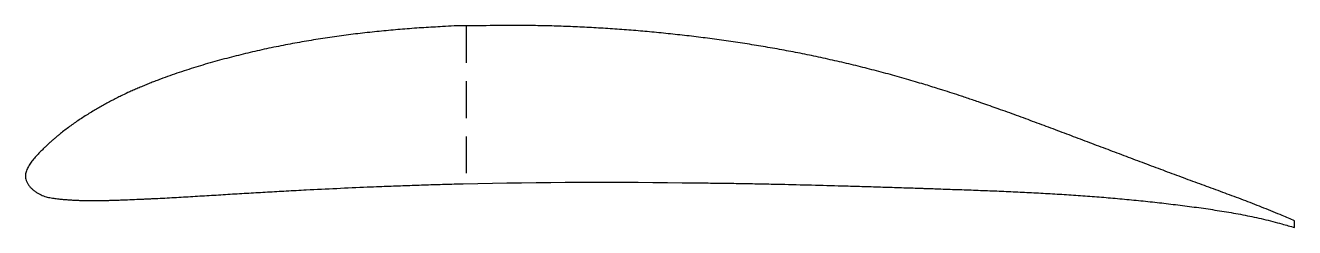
# Model space of a CAD drawing. Header units: millimetres. Extents: x -139 to 299, y -98 to -29.
import ezdxf

# ---------------------------------------------------------------- set-up
doc = ezdxf.new("R2010")
doc.units = ezdxf.units.MM
doc.linetypes.add('DASHED', pattern=[19.05, 12.7, -6.35])
doc.layers.add('1', color=7, linetype='DASHED')

msp = doc.modelspace()

# ---------------------------------------------------------------- linework, layer by layer
at = {"color": 7, "linetype": 'Continuous', "lineweight": 25}
msp.add_line((298.76, -98.33), (298.76, -96), dxfattribs=at)
for points, knots in [([(12.7, -28.8), (9.98, -28.63), (6.18, -28.93), (1.31, -29.2), (-3.01, -29.44), (-8.42, -29.84), (-14.92, -30.4), (-21.4, -31.07), (-27.88, -31.84), (-34.33, -32.73), (-40.78, -33.73), (-46.15, -34.67), (-50.47, -35.5), (-53.73, -36.15), (-56.99, -36.84), (-60.24, -37.57), (-63.48, -38.33), (-66.71, -39.12), (-69.97, -39.96), (-73.24, -40.84), (-76.53, -41.77), (-79.81, -42.74), (-83.07, -43.75), (-86.32, -44.82), (-89.56, -45.94), (-92.26, -46.92), (-94.43, -47.74), (-96.09, -48.38), (-97.73, -49.05), (-99.38, -49.72), (-100.73, -50.31), (-102.1, -50.88), (-103.73, -51.64), (-105.66, -52.53), (-107.59, -53.48), (-109.24, -54.32), (-110.89, -55.19), (-112.53, -56.08), (-114.15, -57), (-115.81, -57.97), (-117.51, -59), (-119.23, -60.09), (-120.92, -61.2), (-122.59, -62.34), (-124.23, -63.51), (-125.82, -64.69), (-127.18, -65.75), (-128.3, -66.66), (-129.22, -67.43), (-130.13, -68.22), (-131.04, -69.03), (-131.95, -69.88), (-132.88, -70.77), (-133.94, -71.8), (-135.11, -72.98), (-136.35, -74.33), (-137.48, -75.73), (-138.43, -77.18), (-139.13, -78.65), (-139.49, -80.15), (-139.41, -81.48), (-139.03, -82.55), (-138.54, -83.42), (-137.92, -84.24), (-137.17, -85.01), (-136.34, -85.71), (-135.44, -86.33), (-134.53, -86.84), (-133.64, -87.24), (-132.77, -87.56), (-131.9, -87.8), (-131.02, -88), (-130.13, -88.16), (-129.25, -88.29), (-128.12, -88.42), (-126.76, -88.56), (-125.16, -88.7), (-123.56, -88.81), (-121.95, -88.89), (-120.34, -88.96), (-118.73, -89), (-117.12, -89.02), (-115.51, -89.02), (-113.9, -89.01), (-112.29, -88.98), (-110.68, -88.94), (-109.07, -88.89), (-107.46, -88.83), (-105.85, -88.77), (-103.7, -88.69), (-101.55, -88.6), (-99.4, -88.51), (-97.79, -88.44), (-96.18, -88.37), (-94.03, -88.26), (-91.34, -88.13), (-88.11, -87.95), (-84.89, -87.77), (-81.66, -87.58), (-78.44, -87.38), (-75.22, -87.19), (-71.99, -86.99), (-68.76, -86.79), (-65.54, -86.6), (-62.31, -86.41), (-59.09, -86.22), (-55.86, -86.03), (-52.64, -85.85), (-48.19, -85.61), (-37.78, -85.05), (-27.03, -84.56), (-16.44, -84.11), (-10.73, -83.9), (-4.28, -83.67), (2.16, -83.46), (7.49, -83.31), (37.52, -82.55), (67.57, -82.58), (98.71, -82.97), (105.14, -83.06), (111.57, -83.17), (117.44, -83.29), (128.2, -83.52), (138.91, -83.8), (150.18, -84.13), (156.56, -84.33), (161.92, -84.5), (166.2, -84.64), (168.77, -84.73), (171.99, -84.83), (176.27, -84.98), (182.27, -85.19), (188.69, -85.42), (195.12, -85.67), (201.54, -85.95), (207.96, -86.25), (214.38, -86.6), (220.8, -86.99), (227.22, -87.44), (233.64, -87.94), (240.05, -88.5), (246.46, -89.13), (252.86, -89.83), (259.26, -90.59), (264.59, -91.3), (268.86, -91.9), (272.07, -92.38), (275.27, -92.9), (278.47, -93.45), (281.66, -94.05), (284.83, -94.7), (288.02, -95.42), (291.2, -96.2), (294.79, -97.17), (297.32, -97.86), (298.76, -98.33)], [0, 0, 0, 0, 0.013429, 0.018717, 0.024004, 0.034706, 0.045405, 0.056103, 0.066798, 0.077493, 0.088187, 0.098883, 0.104347, 0.10981, 0.115272, 0.120733, 0.126196, 0.131659, 0.137123, 0.142734, 0.148344, 0.153954, 0.159562, 0.165173, 0.170784, 0.176398, 0.179312, 0.182225, 0.185139, 0.188049, 0.19096, 0.192415, 0.195321, 0.199821, 0.202867, 0.205915, 0.208964, 0.21202, 0.215085, 0.218161, 0.221496, 0.224835, 0.228171, 0.231492, 0.234788, 0.238052, 0.241275, 0.243233, 0.245189, 0.247156, 0.249154, 0.251194, 0.253297, 0.255475, 0.258458, 0.261493, 0.264477, 0.267324, 0.269988, 0.272465, 0.274861, 0.276409, 0.278031, 0.279729, 0.281486, 0.283281, 0.285082, 0.286859, 0.288394, 0.2899, 0.291385, 0.292861, 0.294334, 0.295807, 0.297279, 0.299907, 0.302541, 0.305178, 0.307818, 0.31046, 0.313103, 0.315746, 0.318391, 0.321036, 0.323677, 0.326318, 0.32896, 0.331601, 0.334243, 0.33689, 0.342182, 0.344828, 0.347475, 0.350122, 0.352769, 0.358071, 0.363372, 0.368672, 0.373971, 0.379271, 0.384571, 0.389873, 0.395175, 0.400476, 0.405775, 0.411076, 0.416376, 0.421677, 0.426979, 0.438322, 0.472972, 0.479916, 0.490502, 0.501094, 0.511666, 0.522237, 0.52733, 0.659527, 0.670078, 0.680626, 0.691176, 0.701723, 0.709516, 0.744139, 0.754471, 0.765016, 0.775562, 0.780836, 0.78611, 0.788228, 0.796661, 0.807212, 0.81776, 0.828308, 0.838852, 0.849396, 0.859942, 0.870492, 0.881056, 0.891618, 0.902179, 0.91274, 0.923304, 0.933873, 0.944448, 0.949775, 0.955101, 0.960426, 0.965747, 0.971066, 0.976383, 0.9817, 0.987121, 0.992543, 1, 1, 1, 1]), ([(298.76, -96), (297.35, -95.39), (294.88, -94.34), (291.35, -92.87), (288.18, -91.59), (285.02, -90.34), (281.86, -89.12), (278.7, -87.93), (275.53, -86.75), (272.35, -85.59), (269.18, -84.43), (264.94, -82.88), (259.66, -80.93), (253.32, -78.58), (246.99, -76.21), (240.66, -73.84), (234.34, -71.45), (228.01, -69.07), (221.69, -66.69), (215.39, -64.32), (209.08, -61.97), (202.77, -59.65), (196.67, -57.45), (192.26, -55.92), (189.31, -54.89), (186.96, -54.11), (182.89, -52.72), (178.93, -51.42), (174.58, -50.08), (171.44, -49.09), (167.77, -48.02), (163.68, -46.8), (158.39, -45.34), (152.03, -43.66), (145.64, -42.07), (139.23, -40.58), (132.84, -39.19), (126.45, -37.9), (120.09, -36.71), (113.71, -35.62), (107.32, -34.6), (100.91, -33.67), (94.5, -32.82), (88.08, -32.05), (81.67, -31.36), (75.27, -30.74), (68.86, -30.2), (62.44, -29.73), (56.02, -29.35), (49.59, -29.04), (43.16, -28.81), (36.72, -28.66), (30.28, -28.59), (22.27, -28.61), (16.42, -28.76), (12.7, -28.8)], [0, 0, 0, 0, 0.015566, 0.027153, 0.038744, 0.050153, 0.061555, 0.072961, 0.084369, 0.095774, 0.107181, 0.118595, 0.141408, 0.164211, 0.187011, 0.209806, 0.232607, 0.255409, 0.278224, 0.30092, 0.323611, 0.346297, 0.368978, 0.389281, 0.393477, 0.4006, 0.414345, 0.437038, 0.442772, 0.460425, 0.470342, 0.481442, 0.503641, 0.525841, 0.548041, 0.570244, 0.592452, 0.614296, 0.636131, 0.657965, 0.679798, 0.701634, 0.723471, 0.745317, 0.767026, 0.788731, 0.81043, 0.832124, 0.853822, 0.875524, 0.89723, 0.918967, 0.940698, 0.962427, 1, 1, 1, 1])]:
    msp.add_open_spline(points, degree=3, knots=knots, dxfattribs=at)
at = {"layer": '1'}
msp.add_line((12.7, -28.8), (12.7, -83.18), dxfattribs=at)

doc.saveas('drawing.dxf')
